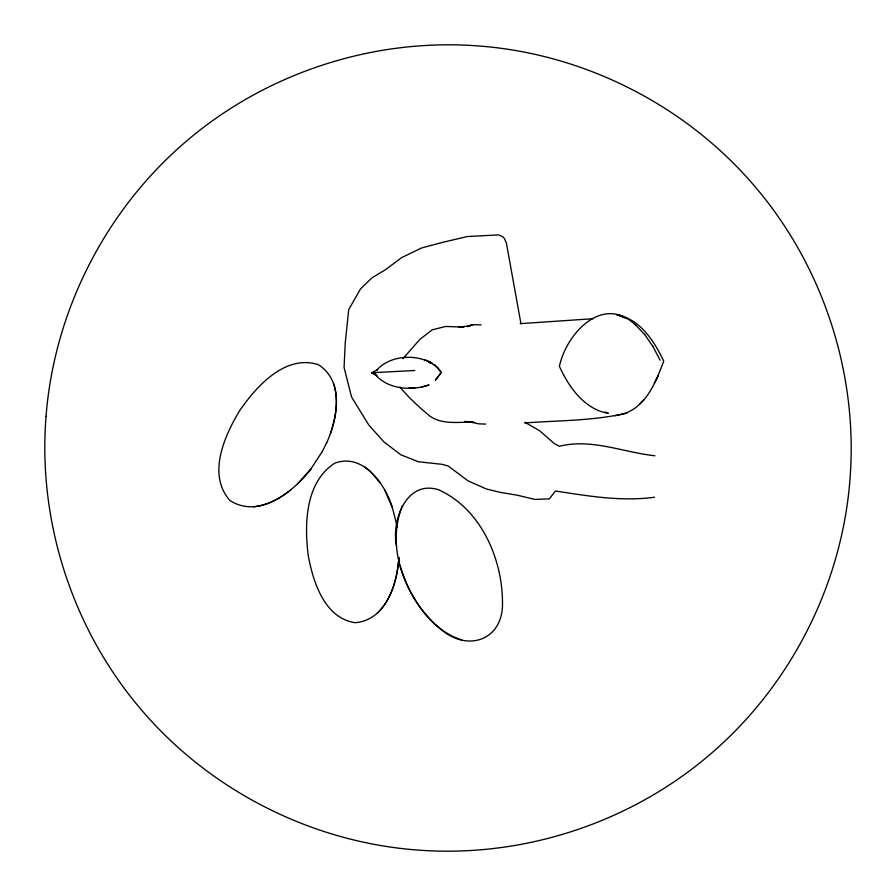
<?xml version="1.0" encoding="UTF-8"?>
<svg xmlns="http://www.w3.org/2000/svg" width="896" height="896" viewBox="0 0 896 896"><rect width="100%" height="100%" fill="white"/><g stroke="black" fill="none" stroke-linecap="round" stroke-linejoin="round"><path stroke-width="1.34" d="M398.843 557.614C397.432 583.811 385.941 620.413 354.939 622.698C324.408 617.87 313.219 582.109 308.258 555.789C304.304 524.16 305.088 482.16 335.003 463.042C363.474 452.906 385.258 484.277 392.538 507.898M398.933 557.603C397.331 577.483 392.067 598.584 377.507 613.054M326.726 442.725C337.579 418.768 344.624 381.237 318.248 364.616C285.286 354.245 256.827 385.952 239.87 410.312C224.47 435.68 207.021 474.544 229.869 500.472C259.235 519.355 293.429 491.814 311.125 468.81M330.366 433.518C335.854 417.682 338.811 400.053 333.715 383.712M524.843 422.923C557.693 420.504 591.091 420.907 623.403 413.885C646.24 406.784 656.062 381.606 663.712 361.11C654.237 341.141 639.99 318.886 616.56 314.698L626.282 318.528M402.539 505.478C384.72 548.789 406.538 600.947 441.112 629.507C468.115 652.512 503.474 639.834 502.488 602.459C502.342 558.219 480.514 508.39 438.346 489.686C406.381 479.752 391.418 520.374 396.446 545.709M322.224 451.741L326.648 442.669M658.19 375.861L654.338 383.096L654.842 382.211M322.146 451.696L311.046 468.754L297.763 483.627M402.92 358.691L419.955 339.326L432.186 329.84L445.67 326.458L463.568 327.107M639.341 404.354L643.955 399.739M290.64 490C279.899 498.523 267.355 505.288 253.557 506.856M467.051 326.558L469.638 325.718L467.298 326.469M467.253 326.491L472.976 324.666L481.118 324.89M467.41 326.424L472.976 324.666L468.037 326.2L458.864 326.894L463.736 327.152M615.082 415.755L627.01 413.078M421.546 387.016L428.994 384.978C410.973 391.104 386.758 389.491 374.192 373.24L377.026 375.872L371.571 372.87M654.539 497.213C621.41 501.771 588.168 496.003 555.43 491.008L549.315 498.87L534.934 499.419L517.037 495.152L500.954 492.531L486.371 488.981L468.082 480.906L448.078 465.942L441.806 464.285L418.331 461.765L400.758 454.765L383.869 441.851L368.827 425.062L351.579 397.062L344.075 367.472L345.229 343.034L348.712 309.624L360.539 288.882L372.008 277.794L385.683 269.573L401.587 257.656L421.534 247.979L442.949 242.267L467.253 236.555L498.557 234.898L502.723 236.712L504.403 238.459L506.386 243.062L520.834 323.064M592.626 318.752L520.206 323.658M380.509 483.19L370.014 471.117L364.246 466.704M470.658 421.803L464.554 421.501L473.816 422.285C459.312 421.702 443.206 425.074 430.214 416.382C419.451 407.4 408.878 398.014 400.075 387.094M413.09 388.013L414.859 388.024L409.046 387.934M485.733 424.066L478.946 423.875L468.642 421.702M414.814 370.496L371.638 372.747L377.608 369.6L376.69 370.25C391.776 352.509 428.232 352.744 441.269 372.445L435.523 380.05L441.269 372.445L438.771 369.51M654.92 455.773C623.146 452.39 591.573 438.2 559.35 446.275L554.086 443.408L539.56 430.662L524.933 422.318M430.08 362.712L432.533 363.496L428.826 362.186M461.776 639.946C429.005 629.238 409.237 596.31 399.907 564.861M429.52 361.637L430.461 361.984L424.48 359.699M428.624 362.163L431.682 363.418M604.979 411.947L608.474 413.426C584.394 409.248 568.971 387.318 559.451 366.43L559.44 366.274C566.362 333.346 603.277 293.63 635.712 325.203M437.013 367.338L438.637 368.861L434.594 364.616M635.712 325.046L644.638 334.566M644.627 334.398L652.814 346.382M652.814 346.226L660.072 360.214M385.011 490.672L392.448 507.909L397.331 527.262M46.043 416.36C37.61 521.763 72.632 629.541 141.4 709.856C209.978 790.35 310.946 841.792 416.36 849.957C521.763 858.39 629.541 823.368 709.856 754.6C790.35 686.022 841.792 585.054 849.957 479.64C858.39 374.237 823.368 266.459 754.6 186.144C686.022 105.65 585.054 54.208 479.64 46.043C374.237 37.61 266.459 72.632 186.144 141.4C105.65 209.978 54.208 310.946 46.043 416.36"/></g></svg>
